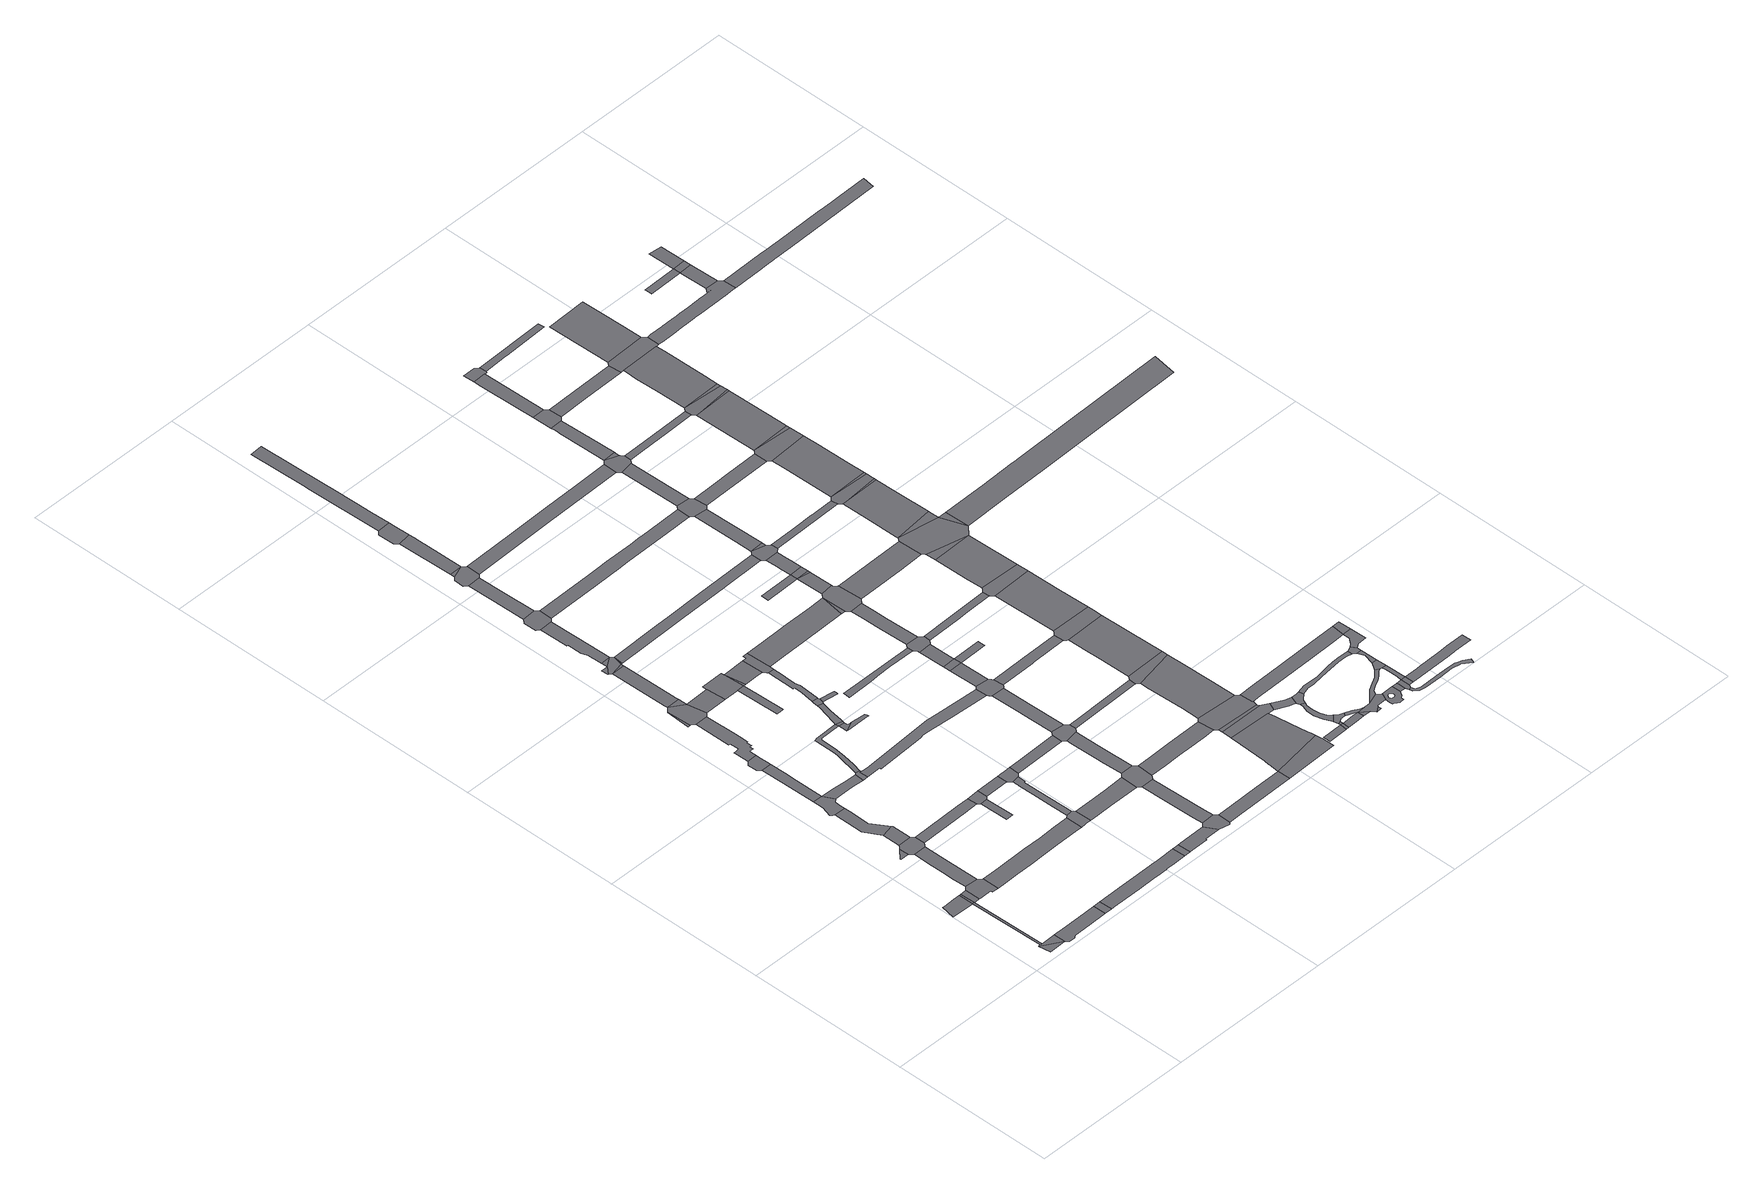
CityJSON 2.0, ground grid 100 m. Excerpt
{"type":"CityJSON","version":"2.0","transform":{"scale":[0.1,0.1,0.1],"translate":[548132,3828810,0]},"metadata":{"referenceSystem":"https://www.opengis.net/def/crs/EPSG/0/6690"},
"CityObjects":{
"road1":{"type":"Road","geometry":[{"type":"MultiSurface","lod":"1","boundaries":[[[0,1,2]]]}]},
"road2":{"type":"Road","attributes":{"RoadStructureAttribute.sectionType":"1"},"geometry":[{"type":"MultiSurface","lod":"1","boundaries":[[[3,0,2,4,5,6]]]}]},
"road3":{"type":"Road","attributes":{"RoadStructureAttribute.sectionType":"1"},"geometry":[{"type":"MultiSurface","lod":"1","boundaries":[[[7,8,6,5]]]}]},
"road4":{"type":"Road","attributes":{"RoadStructureAttribute.sectionType":"1"},"geometry":[{"type":"MultiSurface","lod":"1","boundaries":[[[9,10,11,12,13,14,8]]]}]},
"road5":{"type":"Road","geometry":[{"type":"MultiSurface","lod":"1","boundaries":[[[15,9,8,7]]]}]},
"road6":{"type":"Road","attributes":{"RoadStructureAttribute.sectionType":"1"},"geometry":[{"type":"MultiSurface","lod":"1","boundaries":[[[16,15,7,17,18]]]}]},
"road7":{"type":"Road","attributes":{"RoadStructureAttribute.sectionType":"1"},"geometry":[{"type":"MultiSurface","lod":"1","boundaries":[[[19,20,21,22,23,4,2,24,25,26,27,28,29,30,31,32,33]]]}]},
"road8":{"type":"Road","geometry":[{"type":"MultiSurface","lod":"1","boundaries":[[[34,35,16,18,36,37,38,39,40,41,42,43,44]]]}]},
"road9":{"type":"Road","attributes":{"RoadStructureAttribute.sectionType":"1"},"geometry":[{"type":"MultiSurface","lod":"1","boundaries":[[[45,46,47,48]]]}]},
"road10":{"type":"Road","attributes":{"RoadStructureAttribute.sectionType":"1"},"geometry":[{"type":"MultiSurface","lod":"1","boundaries":[[[49,50,51,52,53,54,55,34,44]]]}]},
"road11":{"type":"Road","geometry":[{"type":"MultiSurface","lod":"1","boundaries":[[[56,57,58,59,45,48,60,61,51,50,62,63,64,65]]]}]},
"road12":{"type":"Road","geometry":[{"type":"MultiSurface","lod":"1","boundaries":[[[66,19,33,67]]]}]},
"road13":{"type":"Road","attributes":{"RoadStructureAttribute.sectionType":"1"},"geometry":[{"type":"MultiSurface","lod":"1","boundaries":[[[68,69,70,71,72,73,74,75,58,57]]]}]},
"road14":{"type":"Road","attributes":{"RoadStructureAttribute.sectionType":"1"},"geometry":[{"type":"MultiSurface","lod":"1","boundaries":[[[76,77,72,71,78,79,80]]]}]},
"road15":{"type":"Road","geometry":[{"type":"MultiSurface","lod":"1","boundaries":[[[81,82,83,84,85,86,76,80,87,88,89,90]]]}]},
"road16":{"type":"Road","attributes":{"RoadStructureAttribute.sectionType":"1"},"geometry":[{"type":"MultiSurface","lod":"1","boundaries":[[[91,92,93,94,95,82,81]]]}]},
"road17":{"type":"Road","geometry":[{"type":"MultiSurface","lod":"1","boundaries":[[[96,97,98,99,100,101,94,93]]]}]},
"road18":{"type":"Road","attributes":{"RoadStructureAttribute.sectionType":"1"},"geometry":[{"type":"MultiSurface","lod":"1","boundaries":[[[102,103,104,105,106,42,41,107,108,109,110,111,112,113,114]]]}]},
"road19":{"type":"Road","attributes":{"RoadStructureAttribute.sectionType":"1"},"geometry":[{"type":"MultiSurface","lod":"1","boundaries":[[[115,116,117,118,81,90,119,120,121,122]]]}]},
"road20":{"type":"Road","attributes":{"RoadStructureAttribute.sectionType":"1"},"geometry":[{"type":"MultiSurface","lod":"1","boundaries":[[[123,124,65,64,125,126]]]}]},
"road21":{"type":"Road","attributes":{"RoadStructureAttribute.sectionType":"1"},"geometry":[{"type":"MultiSurface","lod":"1","boundaries":[[[127,128,129,130,131,132,133,134,135,136,137,138,139,140,141,142,143,144,145,146,147,99,98]]]}]},
"road22":{"type":"Road","attributes":{"RoadStructureAttribute.sectionType":"1"},"geometry":[{"type":"MultiSurface","lod":"1","boundaries":[[[148,149,150,151,152,66,67,153,154,155,156,157,158,159,160,161,162,163]]]}]},
"road23":{"type":"Road","attributes":{"RoadStructureAttribute.sectionType":"1"},"geometry":[{"type":"MultiSurface","lod":"1","boundaries":[[[164,165,166]]]}]},
"road24":{"type":"Road","geometry":[{"type":"MultiSurface","lod":"1","boundaries":[[[167,168,122,121,169,170,171,172]]]}]},
"road25":{"type":"Road","geometry":[{"type":"MultiSurface","lod":"1","boundaries":[[[173,174,175,164,166,176,140,139,177,178,179]]]}]},
"road26":{"type":"Road","attributes":{"RoadStructureAttribute.sectionType":"1"},"geometry":[{"type":"MultiSurface","lod":"1","boundaries":[[[180,181,173,179]]]}]},
"road27":{"type":"Road","geometry":[{"type":"MultiSurface","lod":"1","boundaries":[[[182,183,184,185]]]}]},
"road28":{"type":"Road","attributes":{"RoadStructureAttribute.sectionType":"1"},"geometry":[{"type":"MultiSurface","lod":"1","boundaries":[[[186,187,188,189,190,173,181]]]}]},
"road29":{"type":"Road","geometry":[{"type":"MultiSurface","lod":"1","boundaries":[[[191,123,126,185,184,192]]]}]},
"road30":{"type":"Road","attributes":{"RoadStructureAttribute.sectionType":"1"},"geometry":[{"type":"MultiSurface","lod":"1","boundaries":[[[193,194,195]]]}]},
"road31":{"type":"Road","attributes":{"RoadStructureAttribute.sectionType":"1"},"geometry":[{"type":"MultiSurface","lod":"1","boundaries":[[[196,179,178,197]]]}]},
"road32":{"type":"Road","attributes":{"RoadStructureAttribute.sectionType":"1"},"geometry":[{"type":"MultiSurface","lod":"1","boundaries":[[[198,199,200,201,202,203,204,167,172,205,206,207,208,209,210,211]]]}]},
"road33":{"type":"Road","geometry":[{"type":"MultiSurface","lod":"1","boundaries":[[[212,189,188]]]}]},
"road34":{"type":"Road","geometry":[{"type":"MultiSurface","lod":"1","boundaries":[[[213,214,215,193,195,189,212,216]]]}]},
"road35":{"type":"Road","attributes":{"RoadStructureAttribute.sectionType":"1"},"geometry":[{"type":"MultiSurface","lod":"1","boundaries":[[[215,217,218,193]]]}]},
"road36":{"type":"Road","geometry":[{"type":"MultiSurface","lod":"1","boundaries":[[[219,220,221,222,102,114,223,224,225,226]]]}]},
"road37":{"type":"Road","attributes":{"RoadStructureAttribute.sectionType":"1"},"geometry":[{"type":"MultiSurface","lod":"1","boundaries":[[[216,212,227]]]}]},
"road38":{"type":"Road","attributes":{"RoadStructureAttribute.sectionType":"1"},"geometry":[{"type":"MultiSurface","lod":"1","boundaries":[[[228,191,192,229]]]}]},
"road39":{"type":"Road","geometry":[{"type":"MultiSurface","lod":"1","boundaries":[[[230,148,163,231]]]}]},
"road40":{"type":"Road","attributes":{"RoadStructureAttribute.sectionType":"1"},"geometry":[{"type":"MultiSurface","lod":"1","boundaries":[[[232,233,234,235,236,237,238,239,240,241,217,215]]]}]},
"road41":{"type":"Road","attributes":{"RoadStructureAttribute.sectionType":"1"},"geometry":[{"type":"MultiSurface","lod":"1","boundaries":[[[242,243,244,245,246,247,248,249,250,251,252,253,221,220]]]}]},
"road42":{"type":"Road","attributes":{"RoadStructureAttribute.sectionType":"1"},"geometry":[{"type":"MultiSurface","lod":"1","boundaries":[[[254,255,256,257,258]]]}]},
"road43":{"type":"Road","attributes":{"RoadStructureAttribute.sectionType":"1"},"geometry":[{"type":"MultiSurface","lod":"1","boundaries":[[[259,260,196,197,261,258,257,262]]]}]},
"road44":{"type":"Road","geometry":[{"type":"MultiSurface","lod":"1","boundaries":[[[198,211,263,264]]]}]},
"road45":{"type":"Road","geometry":[{"type":"MultiSurface","lod":"1","boundaries":[[[211,265,266,267,268,269,263]]]}]},
"road46":{"type":"Road","geometry":[{"type":"MultiSurface","lod":"1","boundaries":[[[270,271,272,273,274,234,233,275,276]]]}]},
"road47":{"type":"Road","geometry":[{"type":"MultiSurface","lod":"1","boundaries":[[[277,278,279,228,229,280,248,247,281]]]}]},
"road48":{"type":"Road","attributes":{"RoadStructureAttribute.sectionType":"1"},"geometry":[{"type":"MultiSurface","lod":"1","boundaries":[[[282,283,284,285,198,264,286,287,288]]]}]},
"road49":{"type":"Road","geometry":[{"type":"MultiSurface","lod":"1","boundaries":[[[289,290,291,292,293,267,266]]]}]},
"road50":{"type":"Road","attributes":{"RoadStructureAttribute.sectionType":"1"},"geometry":[{"type":"MultiSurface","lod":"1","boundaries":[[[294,295,230,231,296,297,298,299,300]]]}]},
"road51":{"type":"Road","geometry":[{"type":"MultiSurface","lod":"1","boundaries":[[[262,257,301]]]}]},
"road52":{"type":"Road","attributes":{"RoadStructureAttribute.sectionType":"1"},"geometry":[{"type":"MultiSurface","lod":"1","boundaries":[[[302,303,304,305,271,270]]]}]},
"road53":{"type":"Road","geometry":[{"type":"MultiSurface","lod":"1","boundaries":[[[306,307,308,282,288,309,310,311]]]}]},
"road54":{"type":"Road","attributes":{"RoadStructureAttribute.sectionType":"1"},"geometry":[{"type":"MultiSurface","lod":"1","boundaries":[[[312,313,314,226,225,315,316,317]]]}]},
"road55":{"type":"Road","attributes":{"RoadStructureAttribute.sectionType":"1"},"geometry":[{"type":"MultiSurface","lod":"1","boundaries":[[[318,262,301,319,320]]]}]},
"road56":{"type":"Road","attributes":{"RoadStructureAttribute.sectionType":"1"},"geometry":[{"type":"MultiSurface","lod":"1","boundaries":[[[321,322,323,324,325,326,170,169,327,328,329,330,331,332,333,334,335]]]}]},
"road57":{"type":"Road","geometry":[{"type":"MultiSurface","lod":"1","boundaries":[[[336,337,338,339,340,304,303,341,342,343]]]}]},
"road58":{"type":"Road","attributes":{"RoadStructureAttribute.sectionType":"1"},"geometry":[{"type":"MultiSurface","lod":"1","boundaries":[[[344,345,346,347,348,349,306,311,350,351,352,353,354,355]]]}]},
"road59":{"type":"Road","attributes":{"RoadStructureAttribute.sectionType":"1"},"geometry":[{"type":"MultiSurface","lod":"1","boundaries":[[[336,356,337]]]}]},
"road60":{"type":"Road","geometry":[{"type":"MultiSurface","lod":"1","boundaries":[[[357,358,359,310,309]]]}]},
"road61":{"type":"Road","geometry":[{"type":"MultiSurface","lod":"1","boundaries":[[[360,361,362,294,300,363,364,365,366,367]]]}]},
"road62":{"type":"Road","attributes":{"RoadStructureAttribute.sectionType":"1"},"geometry":[{"type":"MultiSurface","lod":"1","boundaries":[[[368,369,370,371,372,356,336]]]}]},
"road63":{"type":"Road","geometry":[{"type":"MultiSurface","lod":"1","boundaries":[[[373,374,375,376,318,320,377,378,344,355,379]]]}]},
"road64":{"type":"Road","attributes":{"RoadStructureAttribute.sectionType":"1"},"geometry":[{"type":"MultiSurface","lod":"1","boundaries":[[[380,381,277,281,382]]]}]},
"road65":{"type":"Road","attributes":{"RoadStructureAttribute.sectionType":"1"},"geometry":[{"type":"MultiSurface","lod":"1","boundaries":[[[383,384,385,386,387,362,361]]]}]},
"road66":{"type":"Road","geometry":[{"type":"MultiSurface","lod":"1","boundaries":[[[388,389,390,391,392,393,394,372,371]]]}]},
"road67":{"type":"Road","geometry":[{"type":"MultiSurface","lod":"1","boundaries":[[[395,396,397,312,317,398,385,384,399,400,401,402,403]]]}]},
"road68":{"type":"Road","attributes":{"RoadStructureAttribute.sectionType":"1"},"geometry":[{"type":"MultiSurface","lod":"1","boundaries":[[[404,405,406,407,408,409,410,411,412,395,403]]]}]},
"road69":{"type":"Road","attributes":{"RoadStructureAttribute.sectionType":"1"},"geometry":[{"type":"MultiSurface","lod":"1","boundaries":[[[413,414,415,416,417,418,419,420,421,422,390,389]]]}]},
"road70":{"type":"Road","attributes":{"RoadStructureAttribute.sectionType":"1"},"geometry":[{"type":"MultiSurface","lod":"1","boundaries":[[[423,424,425,426,216,227,427,428,429,430,431,432]]]}]},
"road71":{"type":"Road","attributes":{"RoadStructureAttribute.sectionType":"1"},"geometry":[{"type":"MultiSurface","lod":"1","boundaries":[[[433,434,435,436,437,438,439,440,441,442]]]}]},
"road72":{"type":"Road","attributes":{"RoadStructureAttribute.sectionType":"1"},"geometry":[{"type":"MultiSurface","lod":"1","boundaries":[[[443,444,445,367,366,446,447,448,449,450]]]}]},
"road73":{"type":"Road","geometry":[{"type":"MultiSurface","lod":"1","boundaries":[[[451,452,380,382,453,409,408,454,455,456,457,458]]]}]},
"road74":{"type":"Road","attributes":{"RoadStructureAttribute.sectionType":"1"},"geometry":[{"type":"MultiSurface","lod":"1","boundaries":[[[459,460,461,462,463,373,379,464,465,466,467]]]}]},
"road75":{"type":"Road","attributes":{"RoadStructureAttribute.sectionType":"1"},"geometry":[{"type":"MultiSurface","lod":"1","boundaries":[[[468,469,470,451,458,471,472,473]]]}]},
"road76":{"type":"Road","attributes":{"RoadStructureAttribute.sectionType":"1"},"geometry":[{"type":"MultiSurface","lod":"1","boundaries":[[[474,475,476,477,478,479,480,481,482,276,275,483,484,485,486,487,488,489]]]}]},
"road77":{"type":"Road","geometry":[{"type":"MultiSurface","lod":"1","boundaries":[[[490,491,335,334,492,493,468,473,494,495,496,497,498]]]}]},
"road78":{"type":"Road","attributes":{"RoadStructureAttribute.sectionType":"1"},"geometry":[{"type":"MultiSurface","lod":"1","boundaries":[[[499,500,501,401,400,502,503,504,505,506]]]}]},
"road79":{"type":"Road","attributes":{"RoadStructureAttribute.sectionType":"1"},"geometry":[{"type":"MultiSurface","lod":"1","boundaries":[[[507,508,509,510,511,490,498]]]}]},
"road80":{"type":"Road","geometry":[{"type":"MultiSurface","lod":"1","boundaries":[[[512,513,511,510]]]}]},
"road81":{"type":"Road","attributes":{"RoadStructureAttribute.sectionType":"1"},"geometry":[{"type":"MultiSurface","lod":"1","boundaries":[[[514,515,516,513,512]]]}]},
"road82":{"type":"Road","attributes":{"RoadStructureAttribute.sectionType":"1"},"geometry":[{"type":"MultiSurface","lod":"1","boundaries":[[[517,518,519,520,343,342,521,522]]]}]},
"road83":{"type":"Road","geometry":[{"type":"MultiSurface","lod":"1","boundaries":[[[523,524,442,441,525,526,516,515,527,528,529,530,531]]]}]},
"road84":{"type":"Road","attributes":{"RoadStructureAttribute.sectionType":"1"},"geometry":[{"type":"MultiSurface","lod":"1","boundaries":[[[532,533,534,455,454,535]]]}]},
"road85":{"type":"Road","attributes":{"RoadStructureAttribute.sectionType":"1"},"geometry":[{"type":"MultiSurface","lod":"1","boundaries":[[[536,537,538,539,540,541,542,523,531]]]}]},
"road86":{"type":"Road","geometry":[{"type":"MultiSurface","lod":"1","boundaries":[[[543,544,545,512,510]]]}]},
"road87":{"type":"Road","attributes":{"RoadStructureAttribute.sectionType":"1"},"geometry":[{"type":"MultiSurface","lod":"1","boundaries":[[[459,467,546]]]}]},
"road88":{"type":"Road","geometry":[{"type":"MultiSurface","lod":"1","boundaries":[[[547,548,549,550]]]}]},
"road89":{"type":"Road","geometry":[{"type":"MultiSurface","lod":"1","boundaries":[[[551,552,553,554,443,450,555]]]}]},
"road90":{"type":"Road","geometry":[{"type":"MultiSurface","lod":"1","boundaries":[[[556,557,558,559,459,546,540,539,560,561,562]]]}]},
"road91":{"type":"Road","attributes":{"RoadStructureAttribute.sectionType":"1"},"geometry":[{"type":"MultiSurface","lod":"1","boundaries":[[[563,564,496,495,565,566,567]]]}]},
"road92":{"type":"Road","attributes":{"function":"3","RoadStructureAttribute.sectionType":"1"},"geometry":[{"type":"MultiSurface","lod":"1","boundaries":[[[568,569,570,571,572,443,554,573,574,575,576,577]]]}]},
"road93":{"type":"Road","attributes":{"RoadStructureAttribute.sectionType":"1"},"geometry":[{"type":"MultiSurface","lod":"1","boundaries":[[[549,558,557,578]]]}]},
"road94":{"type":"Road","attributes":{"RoadStructureAttribute.sectionType":"1"},"geometry":[{"type":"MultiSurface","lod":"1","boundaries":[[[579,549,578]]]}]},
"road95":{"type":"Road","geometry":[{"type":"MultiSurface","lod":"1","boundaries":[[[580,550,549,579]]]}]},
"road96":{"type":"Road","attributes":{"RoadStructureAttribute.sectionType":"1"},"geometry":[{"type":"MultiSurface","lod":"1","boundaries":[[[581,582,583,584,585,586,550,580,587,588,589,590]]]}]},
"road97":{"type":"Road","geometry":[{"type":"MultiSurface","lod":"1","boundaries":[[[591,592,593,594,595]]]}]},
"road98":{"type":"Road","geometry":[{"type":"MultiSurface","lod":"1","boundaries":[[[596,597,499,506,598,591,595,599,600,601,600,602,603]]]}]},
"road99":{"type":"Road","attributes":{"RoadStructureAttribute.sectionType":"1"},"geometry":[{"type":"MultiSurface","lod":"1","boundaries":[[[592,604,568,577,605,606,607,593]]]}]},
"road100":{"type":"Road","geometry":[{"type":"MultiSurface","lod":"1","boundaries":[[[608,609,423,432,610,611,581,590,612,613,614]]]}]},
"road101":{"type":"Road","attributes":{"RoadStructureAttribute.sectionType":"1"},"geometry":[{"type":"MultiSurface","lod":"1","boundaries":[[[615,616,530,529,617,618,619]]]}]},
"road102":{"type":"Road","attributes":{"RoadStructureAttribute.sectionType":"1"},"geometry":[{"type":"MultiSurface","lod":"1","boundaries":[[[620,608,614]]]}]},
"road103":{"type":"Road","attributes":{"function":"3","RoadStructureAttribute.sectionType":"1"},"geometry":[{"type":"MultiSurface","lod":"1","boundaries":[[[621,622,623,624,625,626,596,603]]]}]},
"road104":{"type":"Road","attributes":{"RoadStructureAttribute.sectionType":"1"},"geometry":[{"type":"MultiSurface","lod":"1","boundaries":[[[627,628,608,620,629]]]}]},
"road105":{"type":"Road","attributes":{"RoadStructureAttribute.sectionType":"1"},"geometry":[{"type":"MultiSurface","lod":"1","boundaries":[[[630,631,632,633]]]}]},
"road106":{"type":"Road","geometry":[{"type":"MultiSurface","lod":"1","boundaries":[[[634,635,636,637,532,535,638,624,623]]]}]},
"road107":{"type":"Road","geometry":[{"type":"MultiSurface","lod":"1","boundaries":[[[639,600,599]]]}]},
"road108":{"type":"Road","geometry":[{"type":"MultiSurface","lod":"1","boundaries":[[[640,474,489,641,627,629,642,643,644]]]}]},
"road109":{"type":"Road","attributes":{"RoadStructureAttribute.sectionType":"1"},"geometry":[{"type":"MultiSurface","lod":"1","boundaries":[[[645,646,647,562,561,648,649,650,651,652,653]]]}]},
"road110":{"type":"Road","geometry":[{"type":"MultiSurface","lod":"1","boundaries":[[[654,630,633,655]]]}]},
"road111":{"type":"Road","attributes":{"RoadStructureAttribute.sectionType":"1"},"geometry":[{"type":"MultiSurface","lod":"1","boundaries":[[[656,657,630,654]]]}]},
"road112":{"type":"Road","attributes":{"RoadStructureAttribute.sectionType":"1"},"geometry":[{"type":"MultiSurface","lod":"1","boundaries":[[[658,606,605,659,660,661,662]]]}]},
"road113":{"type":"Road","attributes":{"function":"3","RoadStructureAttribute.sectionType":"1"},"geometry":[{"type":"MultiSurface","lod":"1","boundaries":[[[663,664,665,666,667,668,636,635]]]}]},
"road114":{"type":"Road","attributes":{"RoadStructureAttribute.sectionType":"1"},"geometry":[{"type":"MultiSurface","lod":"1","boundaries":[[[669,670,671,672,673,674,675,676,677,678,679,680]]]}]},
"road115":{"type":"Road","geometry":[{"type":"MultiSurface","lod":"1","boundaries":[[[681,675,674,657,656,682,683,684]]]}]},
"road116":{"type":"Road","attributes":{"RoadStructureAttribute.sectionType":"1"},"geometry":[{"type":"MultiSurface","lod":"1","boundaries":[[[685,686,687,688,689,640,644]]]}]},
"road117":{"type":"Road","attributes":{"RoadStructureAttribute.sectionType":"1"},"geometry":[{"type":"MultiSurface","lod":"1","boundaries":[[[690,691,654,655,692,693]]]}]},
"road118":{"type":"Road","geometry":[{"type":"MultiSurface","lod":"1","boundaries":[[[694,695,696,563,567,697,698,666,665,699,700]]]}]},
"road119":{"type":"Road","geometry":[{"type":"MultiSurface","lod":"1","boundaries":[[[701,702,662,661,669,680,703,704]]]}]},
"road120":{"type":"Road","geometry":[{"type":"MultiSurface","lod":"1","boundaries":[[[705,706,517,522,688,687,707,708,709,710,711]]]}]},
"road121":{"type":"Road","attributes":{"RoadStructureAttribute.sectionType":"1"},"geometry":[{"type":"MultiSurface","lod":"1","boundaries":[[[712,713,684,683,714,690,715]]]}]},
"road122":{"type":"Road","attributes":{"RoadStructureAttribute.sectionType":"1"},"geometry":[{"type":"MultiSurface","lod":"1","boundaries":[[[716,717,718,719,720,613,612,721,722,723]]]}]},
"road123":{"type":"Road","attributes":{"RoadStructureAttribute.sectionType":"1"},"geometry":[{"type":"MultiSurface","lod":"1","boundaries":[[[724,725,726,705,711]]]}]},
"road124":{"type":"Road","geometry":[{"type":"MultiSurface","lod":"1","boundaries":[[[690,693,727]]]}]},
"road125":{"type":"Road","attributes":{"function":"3","RoadStructureAttribute.sectionType":"1"},"geometry":[{"type":"MultiSurface","lod":"1","boundaries":[[[728,729,730,694,700]]]}]},
"road126":{"type":"Road","attributes":{"RoadStructureAttribute.sectionType":"1"},"geometry":[{"type":"MultiSurface","lod":"1","boundaries":[[[731,732,733]]]}]},
"road127":{"type":"Road","attributes":{"RoadStructureAttribute.sectionType":"1"},"geometry":[{"type":"MultiSurface","lod":"1","boundaries":[[[734,735,736,737,738,739,740,741,705,726]]]}]},
"road128":{"type":"Road","geometry":[{"type":"MultiSurface","lod":"1","boundaries":[[[742,743,615,619,744,730,729,745]]]}]},
"road129":{"type":"Road","geometry":[{"type":"MultiSurface","lod":"1","boundaries":[[[746,747,715,690,727,748,732,731,749,750,751]]]}]},
"road130":{"type":"Road","attributes":{"RoadStructureAttribute.sectionType":"1"},"geometry":[{"type":"MultiSurface","lod":"1","boundaries":[[[752,753,754,643,642,755,756,757]]]}]},
"road131":{"type":"Road","geometry":[{"type":"MultiSurface","lod":"1","boundaries":[[[758,759,760,737,736,761,762,763]]]}]},
"road132":{"type":"Road","attributes":{"function":"3","RoadStructureAttribute.sectionType":"1"},"geometry":[{"type":"MultiSurface","lod":"1","boundaries":[[[764,765,766,767,768,742,745]]]}]},
"road133":{"type":"Road","attributes":{"RoadStructureAttribute.sectionType":"1"},"geometry":[{"type":"MultiSurface","lod":"1","boundaries":[[[769,770,771,772,773,602,600,774,775,776,777,778]]]}]},
"road134":{"type":"Road","attributes":{"RoadStructureAttribute.sectionType":"1"},"geometry":[{"type":"MultiSurface","lod":"1","boundaries":[[[779,780,751,750,781,782,783,784,785,786,787,788,789],[790,791,792,793,794,795,796,797,798,799,800,801,802]]]}]},
"road135":{"type":"Road","attributes":{"function":"3","RoadStructureAttribute.sectionType":"1"},"geometry":[{"type":"MultiSurface","lod":"1","boundaries":[[[803,767,766]]]}]},
"road136":{"type":"Road","attributes":{"RoadStructureAttribute.sectionType":"1"},"geometry":[{"type":"MultiSurface","lod":"1","boundaries":[[[804,805,806,807,808,809,810,811,701,704,812,813,814,815,816,817,818,819]]]}]},
"road137":{"type":"Road","attributes":{"RoadStructureAttribute.sectionType":"1"},"geometry":[{"type":"MultiSurface","lod":"1","boundaries":[[[820,821,822,823,760,759]]]}]},
"road138":{"type":"Road","attributes":{"RoadStructureAttribute.sectionType":"1"},"geometry":[{"type":"MultiSurface","lod":"1","boundaries":[[[824,825,826,827,828,747,746,829,830,831,832,833,834]]]}]},
"road139":{"type":"Road","geometry":[{"type":"MultiSurface","lod":"1","boundaries":[[[835,645,653,836,837,803,766,838,839]]]}]},
"road140":{"type":"Road","attributes":{"function":"3","RoadStructureAttribute.sectionType":"1"},"geometry":[{"type":"MultiSurface","lod":"1","boundaries":[[[840,841,835,839]]]}]},
"road141":{"type":"Road","attributes":{"RoadStructureAttribute.sectionType":"1"},"geometry":[{"type":"MultiSurface","lod":"1","boundaries":[[[842,843,844,780,779,789,845]]]}]},
"road142":{"type":"Road","geometry":[{"type":"MultiSurface","lod":"1","boundaries":[[[846,847,848,849,821,820,850,851,852]]]}]},
"road143":{"type":"Road","attributes":{"RoadStructureAttribute.sectionType":"1"},"geometry":[{"type":"MultiSurface","lod":"1","boundaries":[[[853,854,855,709,708,856,857,858]]]}]},
"road144":{"type":"Road","geometry":[{"type":"MultiSurface","lod":"1","boundaries":[[[859,844,843,842,845,860,861,862]]]}]},
"road145":{"type":"Road","attributes":{"function":"3","RoadStructureAttribute.sectionType":"1"},"geometry":[{"type":"MultiSurface","lod":"1","boundaries":[[[863,864,865,866,867,868,835,841]]]}]},
"road146":{"type":"Road","geometry":[{"type":"MultiSurface","lod":"1","boundaries":[[[869,859,862,870]]]}]},
"road147":{"type":"Road","attributes":{"RoadStructureAttribute.sectionType":"1"},"geometry":[{"type":"MultiSurface","lod":"1","boundaries":[[[871,872,873,874,859,869]]]}]},
"road148":{"type":"Road","geometry":[{"type":"MultiSurface","lod":"1","boundaries":[[[875,876,716,723,877,866,878,879,880]]]}]},
"road149":{"type":"Road","attributes":{"function":"3","RoadStructureAttribute.sectionType":"1"},"geometry":[{"type":"MultiSurface","lod":"1","boundaries":[[[878,866,865]]]}]},
"road150":{"type":"Road","geometry":[{"type":"MultiSurface","lod":"1","boundaries":[[[881,882,824,834,872,871]]]}]},
"road151":{"type":"Road","attributes":{"function":"3","RoadStructureAttribute.sectionType":"1"},"geometry":[{"type":"MultiSurface","lod":"1","boundaries":[[[883,839,838]]]}]},
"road152":{"type":"Road","attributes":{"function":"3","RoadStructureAttribute.sectionType":"1"},"geometry":[{"type":"MultiSurface","lod":"1","boundaries":[[[884,875,880]]]}]},
"road153":{"type":"Road","attributes":{"RoadStructureAttribute.sectionType":"1"},"geometry":[{"type":"MultiSurface","lod":"1","boundaries":[[[885,886,887,882,881]]]}]},
"road154":{"type":"Road","attributes":{"RoadStructureAttribute.sectionType":"1"},"geometry":[{"type":"MultiSurface","lod":"1","boundaries":[[[888,889,890,891,763,762,892,893]]]}]},
"road155":{"type":"Road","geometry":[{"type":"MultiSurface","lod":"1","boundaries":[[[894,895,819,818,886,885,896]]]}]},
"road156":{"type":"Road","attributes":{"function":"3","RoadStructureAttribute.sectionType":"1"},"geometry":[{"type":"MultiSurface","lod":"1","boundaries":[[[897,898,899,900,901,875,884]]]}]},
"road157":{"type":"Road","attributes":{"RoadStructureAttribute.sectionType":"1"},"geometry":[{"type":"MultiSurface","lod":"1","boundaries":[[[902,903,904,905,906,907,908,909,861,860,910,911,912,913,914,915,916,917,918]]]}]},
"road158":{"type":"Road","attributes":{"RoadStructureAttribute.sectionType":"1"},"geometry":[{"type":"MultiSurface","lod":"1","boundaries":[[[919,920,921,778,922,923,924,894,896]]]}]},
"road159":{"type":"Road","geometry":[{"type":"MultiSurface","lod":"1","boundaries":[[[925,926,927,752,757,928,929,900,899,930]]]}]},
"road160":{"type":"Road","attributes":{"function":"3","RoadStructureAttribute.sectionType":"1"},"geometry":[{"type":"MultiSurface","lod":"1","boundaries":[[[931,925,930]]]}]},
"road161":{"type":"Road","geometry":[{"type":"MultiSurface","lod":"1","boundaries":[[[932,769,778,921]]]}]},
"road162":{"type":"Road","attributes":{"RoadStructureAttribute.sectionType":"1"},"geometry":[{"type":"MultiSurface","lod":"1","boundaries":[[[933,852,851,934,935,936,937]]]}]},
"road163":{"type":"Road","attributes":{"RoadStructureAttribute.sectionType":"1"},"geometry":[{"type":"MultiSurface","lod":"1","boundaries":[[[938,939,940,941,942,869,870,943,944,945,946,947]]]}]},
"road164":{"type":"Road","attributes":{"function":"3","RoadStructureAttribute.sectionType":"1"},"geometry":[{"type":"MultiSurface","lod":"1","boundaries":[[[948,949,950,951,925,931]]]}]},
"road165":{"type":"Road","geometry":[{"type":"MultiSurface","lod":"1","boundaries":[[[952,953,853,858,951,954,955,956]]]}]},
"road166":{"type":"Road","attributes":{"function":"3","RoadStructureAttribute.sectionType":"1"},"geometry":[{"type":"MultiSurface","lod":"1","boundaries":[[[954,951,950]]]}]},
"road167":{"type":"Road","attributes":{"function":"3","RoadStructureAttribute.sectionType":"1"},"geometry":[{"type":"MultiSurface","lod":"1","boundaries":[[[957,952,956]]]}]},
"road168":{"type":"Road","attributes":{"function":"3","RoadStructureAttribute.sectionType":"1"},"geometry":[{"type":"MultiSurface","lod":"1","boundaries":[[[958,959,960,961,962,963,964,952,957]]]}]},
"road169":{"type":"Road","geometry":[{"type":"MultiSurface","lod":"1","boundaries":[[[965,966,888,893,961,960,967,968,969]]]}]},
"road170":{"type":"Road","attributes":{"function":"3","RoadStructureAttribute.sectionType":"1"},"geometry":[{"type":"MultiSurface","lod":"1","boundaries":[[[970,971,972,973,974,966,965]]]}]},
"road171":{"type":"Road","attributes":{"function":"3","RoadStructureAttribute.sectionType":"1"},"geometry":[{"type":"MultiSurface","lod":"1","boundaries":[[[975,976,977,978,979,980,981,982,983,883,838,984,985,986,987]]]}]},
"road172":{"type":"Road","attributes":{"RoadStructureAttribute.sectionType":"1"},"geometry":[{"type":"MultiSurface","lod":"1","boundaries":[[[988,989,990,991,992,993,994,995,996,997,998,999,1000,1001,1002,1003,1004,1005,1006,1007,1008,1009,1010,969,968,1011,1012,1013,1014,1015,1016,1017,1018,1019,1020,1021,1022,1023,1024,1025]]]}]},
"road173":{"type":"Road","geometry":[{"type":"MultiSurface","lod":"1","boundaries":[[[1026,1027,1028,1029,1030]]]}]},
"road174":{"type":"Road","geometry":[{"type":"MultiSurface","lod":"1","boundaries":[[[1031,1030,988,1025]]]}]},
"road175":{"type":"Road","geometry":[{"type":"MultiSurface","lod":"1","boundaries":[[[1032,1026,1030,1031]]]}]},
"road176":{"type":"Road","attributes":{"RoadStructureAttribute.sectionType":"1"},"geometry":[{"type":"MultiSurface","lod":"1","boundaries":[[[1033,1026,1032,1034]]]}]},
"road177":{"type":"Road","attributes":{"RoadStructureAttribute.sectionType":"1"},"geometry":[{"type":"MultiSurface","lod":"1","boundaries":[[[1035,1036,1037,1038,1039,1040,1041,1042,1043,1023,1022,1044,1045,1046,1047,1048,1049]]]}]}
},
"vertices":[
[142,121,0],[153,46,0],[258,49,0],
[152,122,0],[257,122,0],[167,121,0],[157,121,0],
[157,581,0],[144,581,0],
[142,673,0],[102,673,0],[34,671,0],[20,671,0],[7,585,0],[129,581,0],
[155,674,0],
[193,674,0],[171,581,0],[194,582,0],
[551,127,0],[508,126,0],[438,125,0],[321,123,0],[273,123,0],[274,35,0],[275,34,0],[275,33,0],[313,33,0],[314,34,0],[318,37,0],[327,44,0],[435,45,0],[550,47,0],[552,47,0],
[214,696,0],[206,688,0],[207,582,0],[278,583,0],[278,570,0],[278,569,0],[282,569,0],[318,569,0],[317,670,0],[293,690,0],[293,691,0],
[190,1129,0],[139,1078,0],[139,1070,0],[190,1070,0],
[291,916,0],[290,1048,0],[212,1047,0],[212,953,0],[212,853,0],[212,773,0],[213,749,0],
[300,1142,0],[290,1153,0],[210,1151,0],[201,1140,0],[201,1060,0],[211,1052,0],[290,1052,0],[300,1062,0],[309,1073,0],[308,1133,0],
[596,128,0],[598,48,0],
[290,1164,0],[290,1190,0],[290,1274,0],[288,1277,0],[208,1259,0],[209,1258,0],[209,1256,0],[210,1189,0],
[151,1542,0],[152,1359,0],[221,1380,0],[221,1490,0],[221,1542,0],
[208,1689,0],[148,1688,0],[149,1622,0],[131,1561,0],[141,1551,0],[143,1549,0],[221,1575,0],[221,1605,0],[221,1607,0],[243,1625,0],
[206,1864,0],[207,1943,0],[205,2039,0],[143,2038,0],[146,1893,0],
[205,2068,0],[204,2108,0],[204,2138,0],[142,2137,0],[122,2115,0],[125,2059,0],
[937,682,0],[841,680,0],[738,677,0],[622,675,0],[430,671,0],[374,569,0],[463,570,0],[464,570,0],[562,572,0],[656,574,0],[762,577,0],[896,579,0],[939,580,0],
[440,1675,0],[367,1679,0],[350,1680,0],[297,1683,0],[310,1625,0],[370,1624,0],[438,1618,0],[442,1675,0],
[700,1143,0],[627,1141,0],[619,1081,0],[702,1083,0],
[203,2183,0],[223,2183,0],[228,2183,0],[228,2190,0],[229,2206,0],[241,2206,0],[241,2207,0],[240,2237,0],[248,2238,0],[249,2294,0],[249,2299,0],[248,2326,0],[244,2519,0],[164,2517,0],[167,2293,0],[173,2293,0],[177,2293,0],[178,2236,0],[161,2234,0],[141,2233,0],[141,2208,0],
[1138,135,0],[1028,132,0],[996,132,0],[963,131,0],[768,130,0],[614,48,0],[619,48,0],[805,49,0],[907,51,0],[964,51,0],[1004,52,0],[1006,52,0],[1029,52,0],[1051,53,0],[1096,54,0],[1140,54,0],
[133,2685,0],[123,2535,0],[138,2535,0],
[452,1685,0],[451,1683,0],[472,1619,0],[470,1673,0],[478,1679,0],[479,1681,0],
[158,2710,0],[139,2691,0],[136,2688,0],[145,2536,0],[249,2524,0],[263,2538,0],[241,2657,0],
[240,2684,0],[240,2711,0],
[722,893,0],[766,894,0],[763,1069,0],[719,1066,0],
[239,2731,0],[238,2784,0],[233,3085,0],[151,3083,0],[157,2729,0],
[777,1145,0],[779,1085,0],
[171,3141,0],[131,3140,0],[132,3098,0],
[390,2660,0],[402,2540,0],
[648,2011,0],[506,2005,0],[490,2000,0],[488,1999,0],[488,1997,0],[487,1860,0],[482,1832,0],[491,1735,0],[505,1815,0],[512,1872,0],[514,1930,0],[516,1980,0],[523,1987,0],[651,1991,0],
[232,3102,0],
[238,3172,0],[235,3175,0],[230,3181,0],[247,3163,0],
[170,3179,0],[171,3149,0],
[992,695,0],[991,696,0],[955,694,0],[955,693,0],[967,581,0],[975,581,0],[1007,581,0],[1006,683,0],
[241,3102,0],
[926,1149,0],[927,1089,0],
[1178,136,0],[1180,55,0],
[226,3399,0],[222,3579,0],[141,3574,0],[145,3402,0],[145,3396,0],[150,3397,0],[151,3397,0],[153,3397,0],[155,3305,0],[167,3270,0],
[987,916,0],[985,1021,0],[985,1023,0],[995,1022,0],[994,1055,0],[993,1070,0],[949,1063,0],[949,1054,0],[951,1020,0],[948,1019,0],[950,926,0],[952,788,0],
[502,2276,0],[524,2276,0],[547,2277,0],[539,2544,0],[494,2543,0],
[530,2692,0],[390,2688,0],[490,2542,0],[531,2671,0],
[686,1987,0],[688,1999,0],
[651,1961,0],[651,1934,0],[713,1962,0],[693,1962,0],[686,1972,0],
[221,3695,0],[141,3691,0],[121,3668,0],[121,3589,0],[122,3588,0],[240,3595,0],[243,3676,0],
[1017,1151,0],[983,1150,0],[960,1150,0],[942,1071,0],[1013,1091,0],
[686,2169,0],[684,2151,0],[654,2036,0],[651,2021,0],[690,2012,0],[707,2102,0],[719,2164,0],
[663,1934,0],[806,1933,0],[809,1933,0],[806,1944,0],[803,1955,0],
[1361,139,0],[1196,136,0],[1200,56,0],[1305,58,0],[1305,65,0],[1398,68,0],[1403,68,0],
[556,2544,0],
[216,3904,0],[213,4067,0],[133,4064,0],[137,3902,0],
[692,2214,0],[690,2200,0],[688,2182,0],[724,2172,0],[731,2197,0],[728,2209,0],
[1349,690,0],[1232,686,0],[1109,684,0],[1059,582,0],[1160,583,0],[1347,586,0],
[672,2677,0],[629,2545,0],[677,2546,0],
[1056,1693,0],[996,1696,0],[995,1696,0],[988,1697,0],[520,1670,0],[475,1672,0],[564,1624,0],[565,1613,0],[869,1629,0],[890,1634,0],[915,1633,0],[1071,1623,0],[1087,1622,0],[1329,1607,0],[1324,1677,0],
[211,4191,0],[132,4163,0],[121,4151,0],[114,4143,0],[112,4082,0],[214,4069,0],[232,4087,0],[233,4170,0],
[697,2521,0],[695,2350,0],[695,2347,0],[704,2347,0],[703,2292,0],[696,2241,0],[728,2217,0],[737,2341,0],[731,2371,0],[732,2439,0],[732,2464,0],[733,2521,0],
[131,4189,0],
[821,2158,0],[823,2172,0],[824,2185,0],
[1481,145,0],[1461,163,0],[1381,160,0],[1468,53,0],[1469,54,0],[1478,65,0],[1479,66,0],[1482,144,0],
[205,4443,0],[205,4450,0],[204,4515,0],[203,4546,0],[123,4534,0],
[728,2697,0],[698,2696,0],[698,2692,0],[698,2677,0],[684,2537,0],[692,2527,0],[734,2546,0],
[1340,1159,0],[1083,1153,0],[1339,1097,0],
[1459,221,0],[1447,569,0],[1369,567,0],[1374,422,0],[1379,219,0],
[200,4653,0],[199,4680,0],[120,4678,0],[109,4668,0],[98,4657,0],[102,4556,0],[113,4545,0],
[1370,711,0],[1369,710,0],[1356,698,0],[1357,577,0],[1457,582,0],[1464,591,0],[1470,690,0],[1456,703,0],[1448,711,0],
[1442,939,0],[1439,1059,0],[1439,1069,0],[1439,1091,0],[1440,1092,0],[1359,1079,0],[1360,1058,0],[1365,888,0],[1367,828,0],
[196,4800,0],[196,4801,0],[193,4889,0],[193,4890,0],[188,5067,0],[186,5124,0],[174,5543,0],[96,5540,0],[106,5189,0],[107,5156,0],
[1280,3191,0],[880,3181,0],[648,3175,0],[583,3173,0],[611,3113,0],[700,3115,0],[955,3121,0],[1012,3123,0],[1014,3123,0],[1284,3131,0],
[844,2138,0],[843,2118,0],[842,2098,0],[843,2098,0],[1004,2102,0],[1052,2105,0],[1058,2105,0],[1153,2109,0],[1315,2108,0],[1314,2143,0],
[1924,152,0],[1766,149,0],[1580,145,0],[1554,67,0],[1555,67,0],[1596,68,0],[1805,71,0],[1926,72,0],
[1355,1181,0],[1346,1169,0],[1348,1089,0],[1457,1111,0],[1456,1153,0],[1438,1172,0],[1435,1174,0],[1434,1175,0],
[1291,2710,0],[1193,2708,0],[1002,2704,0],[982,2703,0],[837,2700,0],[734,2548,0],[840,2550,0],[990,2553,0],[1269,2559,0],
[1344,1584,0],[1350,1398,0],[1351,1328,0],[1434,1200,0],[1430,1400,0],[1425,1581,0],
[1272,3696,0],[1269,3696,0],[1151,3694,0],[994,3691,0],[993,3691,0],[920,3689,0],[743,3686,0],[677,3685,0],[604,3683,0],[572,3602,0],[674,3604,0],[745,3606,0],[794,3607,0],[812,3607,0],[1098,3613,0],[1270,3616,0],
[1342,1694,0],[1329,1682,0],[1333,1601,0],[1336,1596,0],[1437,1594,0],[1444,1602,0],[1438,1662,0],[1430,1674,0],[1422,1687,0],
[1918,699,0],[1701,695,0],[1568,692,0],[1563,592,0],[1673,594,0],[1735,596,0],[1854,598,0],[1926,601,0],
[1420,1765,0],[1418,1840,0],[1418,1850,0],[1417,1869,0],[1337,1867,0],
[1415,1914,0],[1336,1912,0],
[1415,1927,0],[1410,2077,0],[1332,2075,0],
[1263,4198,0],[1051,4191,0],[822,4186,0],[567,4180,0],[759,4101,0],[1260,4113,0],
[1329,2164,0],[1314,2144,0],[1331,2091,0],[1331,2090,0],[1411,2078,0],[1413,2080,0],[1430,2100,0],[1433,2141,0],[1409,2160,0],
[1908,1167,0],[1683,1160,0],[1542,1156,0],[1907,1125,0],
[1408,2161,0],[1402,2373,0],[1400,2457,0],[1398,2540,0],[1318,2538,0],[1320,2455,0],[1323,2351,0],
[1594,1873,0],[1593,1895,0],[1593,1918,0],
[1296,2559,0],
[1090,2943,0],[1090,2898,0],[1307,2901,0],[1306,2945,0],
[2257,116,0],[2256,161,0],[2256,163,0],[2250,201,0],[2258,82,0],
[1393,2732,0],[1393,2743,0],[1311,2732,0],[1292,2711,0],[1418,2563,0],[1420,2564,0],[1411,2714,0],
[1891,1673,0],[1656,1668,0],[1663,1607,0],[1676,1608,0],[1892,1613,0],
[1944,497,0],[1941,428,0],[1933,254,0],[1930,221,0],[1930,219,0],[2246,231,0],[2243,249,0],[2226,359,0],[2213,445,0],[2206,486,0],
[1389,2889,0],
[1388,2903,0],
[1387,2948,0],
[1302,3112,0],[1303,3087,0],[1305,3043,0],[1305,3025,0],[1305,3020,0],[1306,2963,0],[1385,3022,0],[1384,3067,0],[1383,3088,0],[1383,3111,0],
[1946,583,0],[1946,561,0],[2219,559,0],[2214,567,0],[2212,574,0],
[1937,718,0],[1931,711,0],[1935,592,0],[2217,599,0],[2216,605,0],[2214,605,0],[2209,686,0],[2189,703,0],
[1945,522,0],[2243,485,0],[2265,532,0],[2242,547,0],
[1300,3212,0],[1291,3203,0],[1292,3123,0],[1293,3121,0],[1406,3132,0],[1402,3171,0],[1382,3190,0],
[1877,2154,0],[1620,2146,0],[1645,2107,0],[1720,2109,0],[1878,2113,0],
[1382,3214,0],
[2185,870,0],[2181,1067,0],[2178,1157,0],[1928,1109,0],[1927,1064,0],[1936,825,0],
[1292,3599,0],[1298,3317,0],[1373,3591,0],
[2394,163,0],[2266,160,0],[2266,116,0],[2389,120,0],
[2178,1158,0],[2177,1195,0],[1926,1188,0],[1909,1167,0],[1909,1123,0],
[2221,604,0],
[1290,3716,0],[1272,3615,0],[1394,3612,0],[1388,3693,0],[1370,3712,0],
[1864,2724,0],[1643,2719,0],[1412,2713,0],[1421,2564,0],[1447,2565,0],[1594,2568,0],[1639,2569,0],[1707,2571,0],[1871,2575,0],
[2411,163,0],[2408,121,0],
[2411,184,0],[2393,174,0],
[2338,496,0],[2320,451,0],[2346,441,0],[2358,436,0],[2375,484,0],
[2170,1410,0],[2168,1479,0],[2164,1603,0],[1915,1596,0],[1918,1473,0],[1920,1382,0],
[2366,416,0],[2364,396,0],[2351,356,0],[2352,308,0],[2367,251,0],[2388,209,0],[2422,241,0],[2402,261,0],[2384,304,0],[2379,346,0],[2384,389,0],[2391,406,0],
[2438,224,0],[2425,194,0],[2458,197,0],[2470,212,0],
[1370,3714,0],[1367,3842,0],[1361,4105,0],[1281,4092,0],[1287,3840,0],
[2522,166,0],[2484,165,0],[2485,124,0],[2523,125,0],
[1912,1695,0],[1905,1687,0],[1899,1681,0],[1904,1604,0],[1906,1602,0],[2162,1661,0],[2162,1694,0],
[2428,488,0],[2410,484,0],[2401,431,0],[2435,459,0],
[1284,4219,0],[1281,4216,0],[1380,4124,0],[1381,4125,0],[1381,4167,0],[1378,4170,0],[1365,4187,0],
[2548,175,0],[2513,195,0],[2508,175,0],[2569,168,0],
[1852,3182,0],[1826,3181,0],[1708,3178,0],[1706,3178,0],[1565,3175,0],[1608,3136,0],[1843,3142,0],[1855,3142,0],
[1364,4196,0],[1364,4204,0],[1364,4222,0],
[2570,127,0],
[2156,1899,0],[2150,2100,0],[1900,2092,0],
[2621,119,0],[2591,98,0],[2623,101,0],
[1361,4313,0],[1354,4557,0],[1353,4580,0],[1277,4578,0],[1278,4557,0],[1278,4526,0],[1278,4520,0],[1281,4374,0],
[1899,2181,0],[1889,2168,0],[1897,2095,0],[2148,2175,0],
[2683,194,0],[2612,170,0],[2574,121,0],[2628,129,0],[2689,131,0],[2707,171,0],
[1840,3703,0],[1643,3698,0],[1548,3696,0],[1551,3615,0],[1553,3615,0],[1843,3622,0],
[1352,4700,0],[1351,4702,0],[1274,4700,0],[1355,4582,0],[1375,4601,0],[1370,4682,0],
[2147,2206,0],[2140,2433,0],[2138,2502,0],[1890,2494,0],[1896,2290,0],
[2903,701,0],[2678,697,0],[2503,692,0],[2320,688,0],[2211,686,0],[2272,607,0],[2467,612,0],[2650,615,0],[2828,620,0],[2896,621,0],
[2782,155,0],[2781,174,0],[2686,99,0],[2689,84,0],[2702,82,0],[2709,72,0],[2722,62,0],[2751,66,0],[2749,82,0],[2766,93,0],[2783,118,0],[2714,122,0],[2711,130,0],[2712,132,0],[2716,140,0],[2723,145,0],[2731,147,0],[2738,142,0],[2743,137,0],[2745,133,0],[2746,127,0],[2741,117,0],[2731,112,0],[2719,115,0],
[1888,2558,0],
[2760,520,0],[2710,519,0],[2672,514,0],[2625,506,0],[2580,498,0],[2525,498,0],[2482,500,0],[2450,494,0],[2480,472,0],[2525,473,0],[2590,481,0],[2665,491,0],[2732,497,0],[2782,498,0],[2822,488,0],[2820,518,0],
[1341,5102,0],[1262,5099,0],[1263,5052,0],[1271,4793,0],
[2812,323,0],[2770,285,0],[2730,265,0],[2685,239,0],[2650,204,0],[2695,219,0],[2727,240,0],[2762,257,0],[2792,278,0],[2817,300,0],[2834,311,0],
[1881,2745,0],[1875,2575,0],[1886,2561,0],[2189,2552,0],[2133,2702,0],
[2131,2751,0],[2131,2772,0],
[2816,165,0],[2816,167,0],[2815,175,0],[2817,119,0],
[1339,5169,0],[1338,5170,0],[1260,5168,0],[1261,5115,0],[1355,5102,0],[1361,5111,0],[1358,5151,0],
[1831,4176,0],[1730,4174,0],[1534,4170,0],[1471,4127,0],[1651,4131,0],[1834,4136,0],
[2849,176,0],[2824,96,0],[2841,101,0],[2848,120,0],
[2130,2789,0],[2125,2980,0],[2122,3126,0],[1875,3121,0],[1878,2962,0],[1881,2758,0],
[2878,176,0],[2879,121,0],
[2876,306,0],[2847,306,0],[2854,286,0],[2853,208,0],
[1873,3202,0],[1863,3193,0],[1864,3133,0],[2121,3141,0],[2121,3152,0],[2120,3191,0],
[2875,369,0],[2841,368,0],
[2185,2703,0],
[2120,3209,0],
[2873,474,0],[2840,473,0],[2856,433,0],
[1815,4692,0],[1810,4691,0],[1684,4689,0],[1557,4686,0],[1559,4606,0],[1824,4613,0],
[2853,533,0],[2837,523,0],[2872,503,0],
[2117,3315,0],[2112,3526,0],[2110,3618,0],[1863,3603,0],[1866,3512,0],
[3192,37,0],[3169,52,0],[3137,61,0],[3127,66,0],[3079,68,0],[2992,67,0],[2879,66,0],[2849,78,0],[2829,78,0],[2854,53,0],[2892,46,0],[3002,47,0],[3087,51,0],[3137,41,0],[3144,41,0],[3195,2,0],[3207,30,0],
[2895,519,0],[2954,522,0],[2952,622,0],[2897,579,0],[2892,574,0],[2872,546,0],
[1861,3724,0],[1849,3712,0],[1841,3704,0],[1844,3622,0],[1850,3616,0],[2107,3708,0],
[2106,3731,0],
[2949,703,0],
[1802,5167,0],[1500,5117,0],[1501,5117,0],[1523,5117,0],[1804,5128,0],
[3306,187,0],[3192,184,0],[3135,182,0],[2991,178,0],[2967,178,0],[2890,121,0],[3136,125,0],[3185,127,0],[3193,127,0],[3308,130,0],
[2105,3787,0],[2099,4073,0],[2097,4121,0],[1851,4115,0],
[1849,4196,0],[1832,4177,0],[2097,4138,0],[2097,4142,0],[2096,4180,0],
[2095,4203,0],
[2093,4289,0],[2089,4565,0],[2087,4618,0],[1841,4613,0],[1842,4562,0],[1841,4523,0],[1845,4388,0],
[2085,4720,0],[1834,4712,0],[2089,4618,0],[2106,4619,0],[2107,4698,0],
[2082,4838,0],[2079,4983,0],[2079,4984,0],[2076,5118,0],[1824,5107,0],
[3760,2746,0],[3110,2729,0],[2720,2718,0],[2713,2717,0],[2683,2717,0],[2525,2712,0],[2524,2712,0],[2460,2710,0],[2394,2708,0],[2464,2560,0],[2749,2568,0],[3112,2579,0],[3738,2596,0],
[2576,4736,0],[2555,4710,0],[2558,4710,0],[2656,4711,0],[2556,4708,0],[2555,4708,0],[2495,4707,0],[2474,4706,0],[2410,4705,0],[2348,4704,0],[2325,4703,0],[2313,4703,0],[2262,4702,0],[2221,4702,0],[2215,4701,0],[2204,4701,0],[2185,4701,0],[2176,4701,0],[2159,4700,0],[2137,4700,0],[2133,4700,0],[2115,4699,0],[2111,4699,0],[2110,4619,0],[2134,4620,0],[2220,4622,0],[2253,4622,0],[2259,4622,0],[2345,4625,0],[2374,4626,0],[2379,4626,0],[2411,4626,0],[2620,4630,0],[2658,4631,0],[2679,4631,0],[2678,4712,0],[2657,4731,0],[2655,4733,0],
[2571,4957,0],[2357,4952,0],[2357,4929,0],[2358,4907,0],[2572,4912,0],
[2651,4914,0],
[2650,4959,0],
[2567,5123,0],[2647,5115,0],
[3720,4730,0],[3538,4727,0],[3537,4727,0],[3478,4726,0],[3427,4726,0],[3377,4725,0],[3090,4720,0],[2972,4718,0],[2967,4718,0],[2862,4635,0],[2899,4636,0],[2970,4638,0],[2973,4638,0],[3091,4641,0],[3710,4655,0]
]}
